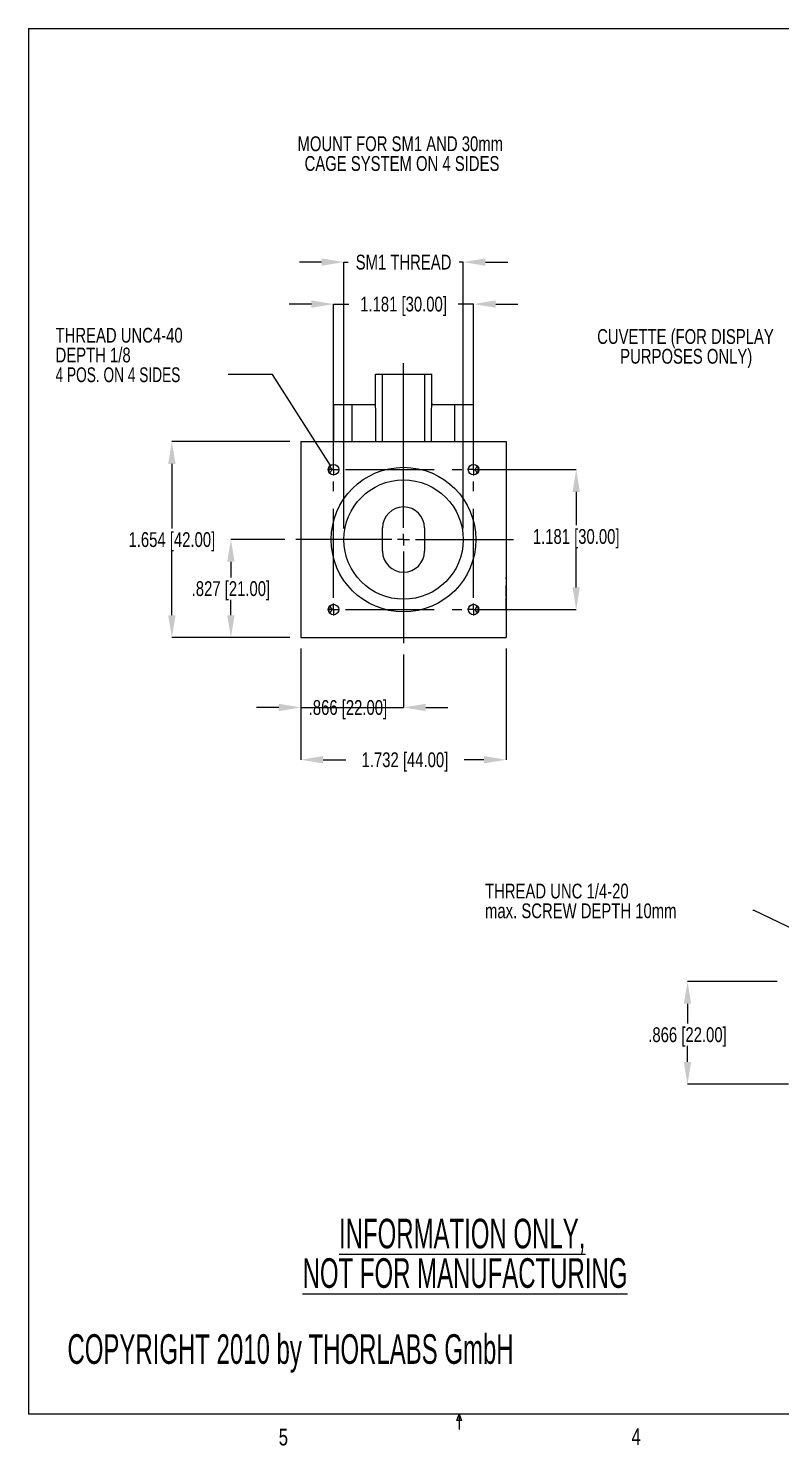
# Model space of a CAD drawing. Header units: inches. Extents: x 0 to 10.3, y -0.2 to 16.8.
# Drawn here: x 0 to 4.23, y 8.82 to 16.8 of the extents above; entities that cross this region are included whole.
import ezdxf

# ---------------------------------------------------------------- set-up
doc = ezdxf.new("R2010")
doc.units = ezdxf.units.IN
doc.header["$MEASUREMENT"] = 0
doc.header["$PDSIZE"] = -1
doc.linetypes.add('CENTERX2', pattern=[0.8, 0.5, -0.1, 0.1, -0.1])
doc.styles.add('SLDTEXTSTYLE0', font='TXT', dxfattribs={"width": 0.605})
doc.styles.add('SLDTEXTSTYLE1', font='TXT', dxfattribs={"width": 0.75})
doc.styles.add('SLDTEXTSTYLE8', font='TXT', dxfattribs={"width": 0.691176})
doc.dimstyles.new('SLDDIMSTYLE0', dxfattribs={"dimtxt": 0.083333, "dimasz": 0.125, "dimexe": 0, "dimexo": 0.0625, "dimgap": 0.020833, "dimtad": 0, "dimtih": 1, "dimtoh": 1, "dimdec": 3, "dimlfac": 1.5, "dimrnd": 1e-09, "dimzin": 12, "dimdsep": 46, "dimtxsty": 'SLDTEXTSTYLE1', "dimsah": 1, "dimcen": 0.09, "dimadec": 0, "dimazin": 3, "dimtfac": 1, "dimtdec": 3, "dimtmove": 0, "dimatfit": 0, "dimfxl": 1, "dimfrac": 2, "dimtolj": 1, "dimtzin": 12, "dimarcsym": 0})
doc.dimstyles.new('SLDDIMSTYLE1', dxfattribs={"dimtxt": 0.083333, "dimasz": 0.125, "dimexe": 0, "dimexo": 0.0625, "dimgap": 0.020833, "dimtad": 0, "dimtih": 1, "dimtoh": 1, "dimdec": 3, "dimlfac": 1.5, "dimrnd": 1e-09, "dimzin": 12, "dimdsep": 46, "dimtxsty": 'SLDTEXTSTYLE1', "dimsah": 1, "dimcen": 0.09, "dimadec": 0, "dimazin": 3, "dimtfac": 1, "dimtdec": 3, "dimtofl": 0, "dimtmove": 0, "dimatfit": 3, "dimfxl": 1, "dimfrac": 2, "dimtolj": 1, "dimtzin": 12, "dimarcsym": 0})
doc.dimstyles.new('SLDDIMSTYLE2', dxfattribs={"dimtxt": 0, "dimasz": 0.125, "dimexe": 0, "dimexo": 0.0625, "dimgap": 0, "dimtad": 0, "dimtih": 1, "dimtoh": 1, "dimdec": 0, "dimrnd": 1e-09, "dimzin": 0, "dimdsep": 46, "dimtxsty": 'Standard', "dimblk1": 'NONE', "dimblk2": 'NONE', "dimsah": 1, "dimcen": 0.09, "dimadec": 0, "dimazin": 0, "dimtfac": 0.125, "dimtdec": 0, "dimtofl": 0, "dimtmove": 0, "dimatfit": 3, "dimldrblk": 'NONE', "dimfxl": 1, "dimfrac": 2, "dimtolj": 1, "dimtzin": 0, "dimarcsym": 0})

# ---------------------------------------------------------------- blocks, each defined once
blk = doc.blocks.new('SW_NOTE_0')
at = {"color": 0, "linetype": 'Continuous', "lineweight": 0, "char_height": 0.166667, "attachment_point": 2, "style": 'SLDTEXTSTYLE0'}
for s, insert in [('\\LINFORMATION ONLY,', (1.263, 0.2148)), ('\\LNOT FOR MANUFACTURING', (1.279, -0.0074))]:
    blk.add_mtext(s, dxfattribs=dict(at, insert=insert))
blk = doc.blocks.new('*D4')
at = {"color": 0, "linetype": 'Continuous', "lineweight": -2}
for p, q in [((1.5338, 13.3091), (1.5338, 12.9779)), ((2.1112, 13.2764), (2.1112, 12.9779)), ((1.4088, 12.9779), (1.2838, 12.9779)), ((1.5338, 12.9779), (2.1112, 12.9779)), ((2.2362, 12.9779), (2.3612, 12.9779))]:
    blk.add_line(p, q, dxfattribs=at)
at = {"color": 0, "linetype": 'Continuous'}
for points in [[(1.4088, 12.9987), (1.4088, 12.957), (1.5338, 12.9779)], [(2.2362, 12.9987), (2.2362, 12.957), (2.1112, 12.9779)]]:
    blk.add_solid(points, dxfattribs=at)
at = {"layer": 'Defpoints', "color": 0, "linetype": 'Continuous'}
for p in [(1.5338, 13.3716), (2.1112, 13.3389), (2.1112, 12.9779)]:
    blk.add_point(p, dxfattribs=at)
at = {"color": 0, "linetype": 'Continuous', "lineweight": 0, "insert": (1.7982, 13.0195), "char_height": 0.083333, "attachment_point": 2, "style": 'SLDTEXTSTYLE1'}
blk.add_mtext('\\A1;.866 [22.00]', dxfattribs=at)
blk = doc.blocks.new('*D5')
at = {"color": 0, "linetype": 'Continuous', "lineweight": -2}
for p, q in [((1.5338, 13.3091), (1.5338, 12.6837)), ((2.6887, 13.3091), (2.6887, 12.6837)), ((1.6588, 12.6837), (1.7857, 12.6837)), ((2.5637, 12.6837), (2.4523, 12.6837))]:
    blk.add_line(p, q, dxfattribs=at)
at = {"color": 0, "linetype": 'Continuous'}
for points in [[(1.6588, 12.7045), (1.6588, 12.6628), (1.5338, 12.6837)], [(2.5637, 12.7045), (2.5637, 12.6628), (2.6887, 12.6837)]]:
    blk.add_solid(points, dxfattribs=at)
at = {"layer": 'Defpoints', "color": 0, "linetype": 'Continuous'}
for p in [(1.5338, 13.3716), (2.6887, 13.3716), (2.6887, 12.6837)]:
    blk.add_point(p, dxfattribs=at)
at = {"color": 0, "linetype": 'Continuous', "lineweight": 0, "insert": (2.119, 12.7253), "char_height": 0.083333, "attachment_point": 2, "style": 'SLDTEXTSTYLE1'}
blk.add_mtext('\\A1;1.732 [44.00]', dxfattribs=at)
blk = doc.blocks.new('*D6')
at = {"color": 0, "linetype": 'Continuous', "lineweight": -2}
for p, q in [((1.4432, 13.9227), (1.1398, 13.9227)), ((1.1398, 13.7977), (1.1398, 13.7093)), ((1.1398, 13.4966), (1.1398, 13.5843)), ((1.4713, 13.3716), (1.1398, 13.3716))]:
    blk.add_line(p, q, dxfattribs=at)
at = {"color": 0, "linetype": 'Continuous'}
for points in [[(1.119, 13.7977), (1.1607, 13.7977), (1.1398, 13.9227)], [(1.119, 13.4966), (1.1607, 13.4966), (1.1398, 13.3716)]]:
    blk.add_solid(points, dxfattribs=at)
at = {"layer": 'Defpoints', "color": 0, "linetype": 'Continuous'}
for p in [(1.5057, 13.9227), (1.1398, 13.3716), (1.5338, 13.3716)]:
    blk.add_point(p, dxfattribs=at)
at = {"color": 0, "linetype": 'Continuous', "lineweight": 0, "insert": (1.1398, 13.6885), "char_height": 0.083333, "attachment_point": 2, "style": 'SLDTEXTSTYLE1'}
blk.add_mtext('\\A1;.827 [21.00]', dxfattribs=at)
blk = doc.blocks.new('*D7')
at = {"color": 0, "linetype": 'Continuous', "lineweight": -2}
for p, q in [((1.4713, 14.4739), (0.8075, 14.4739)), ((0.8075, 14.3489), (0.8075, 13.9852)), ((0.8075, 13.4966), (0.8075, 13.8602)), ((1.4713, 13.3716), (0.8075, 13.3716))]:
    blk.add_line(p, q, dxfattribs=at)
at = {"color": 0, "linetype": 'Continuous'}
for points in [[(0.7867, 14.3489), (0.8283, 14.3489), (0.8075, 14.4739)], [(0.7867, 13.4966), (0.8283, 13.4966), (0.8075, 13.3716)]]:
    blk.add_solid(points, dxfattribs=at)
at = {"layer": 'Defpoints', "color": 0, "linetype": 'Continuous'}
for p in [(0.8075, 14.4739), (1.5338, 14.4739), (1.5338, 13.3716)]:
    blk.add_point(p, dxfattribs=at)
at = {"color": 0, "linetype": 'Continuous', "lineweight": 0, "insert": (0.8075, 13.9644), "char_height": 0.083333, "attachment_point": 2, "style": 'SLDTEXTSTYLE1'}
blk.add_mtext('\\A1;1.654 [42.00]', dxfattribs=at)
blk = doc.blocks.new('*D8')
at = {"color": 0, "linetype": 'Continuous', "lineweight": -2}
for p, q in [((1.6503, 15.4844), (1.5253, 15.4844)), ((1.7753, 13.9852), (1.7753, 15.4844)), ((1.7753, 15.4844), (1.7987, 15.4844)), ((2.4472, 15.4844), (2.4237, 15.4844)), ((2.4472, 13.9852), (2.4472, 15.4844)), ((2.5722, 15.4844), (2.6972, 15.4844))]:
    blk.add_line(p, q, dxfattribs=at)
at = {"color": 0, "linetype": 'Continuous'}
for points in [[(1.6503, 15.5053), (1.6503, 15.4636), (1.7753, 15.4844)], [(2.5722, 15.5053), (2.5722, 15.4636), (2.4472, 15.4844)]]:
    blk.add_solid(points, dxfattribs=at)
at = {"layer": 'Defpoints', "color": 0, "linetype": 'Continuous'}
for p in [(2.4472, 15.4844), (1.7753, 13.9227), (2.4472, 13.9227)]:
    blk.add_point(p, dxfattribs=at)
at = {"color": 0, "linetype": 'Continuous', "lineweight": 0, "insert": (2.1112, 15.5261), "char_height": 0.083333, "attachment_point": 2, "style": 'SLDTEXTSTYLE1'}
blk.add_mtext('\\A1;SM1 THREAD', dxfattribs=at)
blk = doc.blocks.new('*D9')
at = {"color": 0, "linetype": 'Continuous', "lineweight": -2}
for p, q in [((1.5925, 15.2482), (1.4675, 15.2482)), ((1.7175, 14.316), (1.7175, 15.2482)), ((1.7175, 15.2482), (1.8039, 15.2482)), ((2.5049, 15.2482), (2.4185, 15.2482)), ((2.5049, 14.316), (2.5049, 15.2482)), ((2.6299, 15.2482), (2.7549, 15.2482))]:
    blk.add_line(p, q, dxfattribs=at)
at = {"color": 0, "linetype": 'Continuous'}
for points in [[(1.5925, 15.269), (1.5925, 15.2274), (1.7175, 15.2482)], [(2.6299, 15.269), (2.6299, 15.2274), (2.5049, 15.2482)]]:
    blk.add_solid(points, dxfattribs=at)
at = {"layer": 'Defpoints', "color": 0, "linetype": 'Continuous'}
for p in [(2.5049, 15.2482), (1.7175, 14.2535), (2.5049, 14.2535)]:
    blk.add_point(p, dxfattribs=at)
at = {"color": 0, "linetype": 'Continuous', "lineweight": 0, "insert": (2.1112, 15.2899), "char_height": 0.083333, "attachment_point": 2, "style": 'SLDTEXTSTYLE1'}
blk.add_mtext('\\A1;1.181 [30.00]', dxfattribs=at)
blk = doc.blocks.new('*D10')
at = {"color": 0, "linetype": 'Continuous', "lineweight": -2}
for p, q in [((2.5044, 14.3165), (3.0826, 14.3165)), ((3.0826, 14.1915), (3.0826, 14.003)), ((3.0826, 13.654), (3.0826, 13.878)), ((2.5044, 13.529), (3.0826, 13.529))]:
    blk.add_line(p, q, dxfattribs=at)
at = {"color": 0, "linetype": 'Continuous'}
for points in [[(3.0618, 14.1915), (3.1035, 14.1915), (3.0826, 14.3165)], [(3.0618, 13.654), (3.1035, 13.654), (3.0826, 13.529)]]:
    blk.add_solid(points, dxfattribs=at)
at = {"layer": 'Defpoints', "color": 0, "linetype": 'Continuous'}
for p in [(2.4419, 14.3165), (2.4419, 13.529), (3.0826, 13.529)]:
    blk.add_point(p, dxfattribs=at)
at = {"color": 0, "linetype": 'Continuous', "lineweight": 0, "insert": (3.0826, 13.9821), "char_height": 0.083333, "attachment_point": 2, "style": 'SLDTEXTSTYLE1'}
blk.add_mtext('\\A1;1.181 [30.00]', dxfattribs=at)
blk = doc.blocks.new('SW_NOTE_4')
at = {"color": 0, "linetype": 'Continuous', "lineweight": 0, "char_height": 0.083333, "attachment_point": 2, "style": 'SLDTEXTSTYLE1'}
for s, insert in [('MOUNT FOR SM1 AND 30mm', (0.7513, 0.1074)), ('CAGE SYSTEM ON 4 SIDES', (0.761, -0.0037))]:
    blk.add_mtext(s, dxfattribs=dict(at, insert=insert))
blk = doc.blocks.new('SW_NOTE_5')
at = {"color": 0, "linetype": 'Continuous', "lineweight": 0, "attachment_point": 1}
for s, insert, char_height, style in [('THREAD UNC4-40', (-0.9711, 0.262), 0.083333, 'SLDTEXTSTYLE1'), ('DEPTH 1/8', (-0.9711, 0.1508), 0.08333, 'SLDTEXTSTYLE1'), ('4 POS. ON 4 SIDES', (-0.9711, 0.0397), 0.083333, 'SLDTEXTSTYLE8')]:
    blk.add_mtext(s, dxfattribs=dict(at, insert=insert, char_height=char_height, style=style))
blk = doc.blocks.new('_NONE')
blk = doc.blocks.new('SW_CENTERMARKSYMBOL_0')
at = {"color": 0, "linetype": 'Continuous', "lineweight": 0}
for p, q in [((0, 0.0667), (0, 0.9933)), ((-0.0667, 0), (-0.6055, 0)), ((0, 0), (-0.0333, 0)), ((0, 0), (0, 0.0333)), ((0, 0), (0, -0.0333)), ((0, 0), (0.0333, 0)), ((0.0667, 0), (0.6193, 0)), ((0, -0.0667), (0, -0.5838))]:
    blk.add_line(p, q, dxfattribs=at)
blk = doc.blocks.new('SW_CENTERMARKSYMBOL_1')
at = {"color": 0, "linetype": 'Continuous', "lineweight": 0}
for p, q in [((0, 0), (-0.0333, 0)), ((0, 0), (0, 0.0333)), ((0, 0), (0, -0.0333)), ((0, 0), (0.0333, 0)), ((0.7874, 0), (0.7541, 0)), ((0.7874, 0), (0.7874, 0.0333)), ((0.7874, 0), (0.7874, -0.0333)), ((0.7874, 0), (0.8207, 0)), ((0, -0.7874), (-0.0333, -0.7874)), ((0, -0.7874), (0, -0.7541)), ((0, -0.7874), (0, -0.8207)), ((0, -0.7874), (0.0333, -0.7874)), ((0.7874, -0.7874), (0.7541, -0.7874)), ((0.7874, -0.7874), (0.7874, -0.7541)), ((0.7874, -0.7874), (0.7874, -0.8207)), ((0.7874, -0.7874), (0.8207, -0.7874))]:
    blk.add_line(p, q, dxfattribs=at)
at = {"color": 0, "linetype": 'CENTERX2', "lineweight": 0}
for p, q in [((0.0667, 0), (0.7207, 0)), ((0, -0.7207), (0, -0.0667)), ((0.7874, -0.7207), (0.7874, -0.0667)), ((0.0667, -0.7874), (0.7207, -0.7874))]:
    blk.add_line(p, q, dxfattribs=at)
blk = doc.blocks.new('SW_NOTE_6')
at = {"color": 0, "linetype": 'Continuous', "lineweight": 0, "char_height": 0.083333, "attachment_point": 2, "style": 'SLDTEXTSTYLE1'}
for s, insert in [('CUVETTE (FOR DISPLAY', (-0.5864, 0.1514)), ('PURPOSES ONLY)', (-0.5823, 0.0403))]:
    blk.add_mtext(s, dxfattribs=dict(at, insert=insert))
blk = doc.blocks.new('*D25')
at = {"color": 0, "linetype": 'Continuous', "lineweight": -2}
for p, q in [((4.2131, 11.4351), (3.7089, 11.4351)), ((3.7089, 11.3101), (3.7089, 11.1989)), ((3.7089, 10.9827), (3.7089, 11.0739)), ((4.2763, 10.8577), (3.7089, 10.8577))]:
    blk.add_line(p, q, dxfattribs=at)
at = {"color": 0, "linetype": 'Continuous'}
for points in [[(3.688, 11.3101), (3.7297, 11.3101), (3.7089, 11.4351)], [(3.688, 10.9827), (3.7297, 10.9827), (3.7089, 10.8577)]]:
    blk.add_solid(points, dxfattribs=at)
at = {"layer": 'Defpoints', "color": 0, "linetype": 'Continuous'}
for p in [(3.7089, 11.4351), (4.2756, 11.4351), (4.3388, 10.8577)]:
    blk.add_point(p, dxfattribs=at)
at = {"color": 0, "linetype": 'Continuous', "lineweight": 0, "insert": (3.7089, 11.178), "char_height": 0.083333, "attachment_point": 2, "style": 'SLDTEXTSTYLE1'}
blk.add_mtext('\\A1;.866 [22.00]', dxfattribs=at)
blk = doc.blocks.new('SW_NOTE_8')
at = {"color": 0, "linetype": 'Continuous', "lineweight": 0, "char_height": 0.083333, "attachment_point": 1, "style": 'SLDTEXTSTYLE1'}
for s, insert in [('THREAD UNC 1/4-20', (-1.5071, 0.1508)), ('max. SCREW DEPTH 10mm', (-1.5071, 0.0397))]:
    blk.add_mtext(s, dxfattribs=dict(at, insert=insert))

msp = doc.modelspace()

# ---------------------------------------------------------------- linework, layer by layer
at = {"color": 7, "linetype": 'Continuous', "lineweight": 0}
for p, q in [((0, 16.8), (10.3, 16.8)), ((0, 16.8), (0, 9)), ((1.95245, 14.85451), (1.99182, 14.85451)), ((1.95444, 14.47393), (1.95245, 14.85451)), ((1.99182, 14.85451), (2.23066, 14.85451)), ((2.23066, 14.85451), (2.27003, 14.85451)), ((2.26804, 14.47393), (2.27003, 14.85451)), ((1.71754, 14.68329), (1.71754, 14.47393)), ((1.71754, 14.68329), (1.82252, 14.68329)), ((1.82252, 14.68329), (1.95334, 14.68329)), ((1.84742, 14.68355), (1.84742, 14.68329)), ((1.88253, 14.68355), (1.88253, 14.68329)), ((1.91742, 14.68355), (1.91742, 14.68329)), ((1.92684, 14.68355), (1.92684, 14.68329)), ((2.26913, 14.68329), (2.39995, 14.68329)), ((2.27545, 14.68355), (2.26914, 14.68355)), ((2.27545, 14.68355), (2.27545, 14.68329)), ((2.28083, 14.68355), (2.28083, 14.68329)), ((2.28174, 14.68355), (2.28083, 14.68355)), ((2.28218, 14.68355), (2.28218, 14.68329)), ((2.32409, 14.68355), (2.32409, 14.68329)), ((2.37236, 14.68355), (2.37236, 14.68329)), ((2.39995, 14.68329), (2.50494, 14.68329)), ((2.50494, 14.47393), (2.50494, 14.68329)), ((1.53381, 14.47393), (1.53381, 13.37157)), ((1.53381, 14.47393), (2.68867, 14.47393)), ((1.71176, 14.47419), (1.71176, 14.47393)), ((1.71516, 14.47419), (1.71516, 14.47393)), ((1.7152, 14.47419), (1.7152, 14.47393)), ((2.50748, 14.47419), (2.50494, 14.47419)), ((2.50748, 14.47419), (2.50748, 14.47393)), ((2.68867, 14.47393), (2.68867, 13.37157)), ((1.69129, 14.33028), (1.69129, 14.30262)), ((2.53119, 14.30262), (2.53119, 14.33028)), ((1.99313, 13.85713), (1.99313, 13.98837)), ((2.22935, 13.98837), (2.22935, 13.85713)), ((1.53355, 13.84704), (1.53381, 13.84704)), ((1.53355, 13.81084), (1.53381, 13.81084)), ((2.68893, 13.84906), (2.68867, 13.84906)), ((2.68893, 13.82273), (2.68867, 13.82273)), ((1.53355, 13.7794), (1.53381, 13.7794)), ((1.53355, 13.77897), (1.53355, 13.77839)), ((1.53355, 13.77839), (1.53381, 13.77839)), ((1.53355, 13.77435), (1.53355, 13.76319)), ((1.53355, 13.77435), (1.53381, 13.77435)), ((1.53355, 13.76319), (1.53381, 13.76319)), ((1.53355, 13.76319), (1.53355, 13.74041)), ((1.53355, 13.74041), (1.53381, 13.74041)), ((1.53355, 13.74041), (1.53355, 13.71872)), ((2.68893, 13.79656), (2.68867, 13.79656)), ((2.68893, 13.7895), (2.68867, 13.7895)), ((2.68893, 13.76317), (2.68867, 13.76317)), ((2.68893, 13.737), (2.68867, 13.737)), ((1.53355, 13.71872), (1.53355, 13.70773)), ((1.53355, 13.71872), (1.53381, 13.71872)), ((1.53355, 13.70773), (1.53381, 13.70773)), ((1.53355, 13.69965), (1.53355, 13.68855)), ((1.53355, 13.69965), (1.53381, 13.69965)), ((1.53355, 13.68855), (1.53381, 13.68855)), ((1.53355, 13.68855), (1.53355, 13.64918)), ((1.53355, 13.64918), (1.53381, 13.64918)), ((1.53355, 13.64918), (1.53355, 13.63807)), ((2.68893, 13.71076), (2.68867, 13.71076)), ((2.68893, 13.70396), (2.68867, 13.70396)), ((2.68893, 13.68451), (2.68867, 13.68451)), ((2.68893, 13.66432), (2.68867, 13.66432)), ((2.68893, 13.65322), (2.68867, 13.65322)), ((2.68893, 13.70396), (2.68893, 13.71076)), ((2.68893, 13.65322), (2.68893, 13.66432)), ((2.68893, 13.61385), (2.68893, 13.65322)), ((1.53355, 13.63807), (1.53381, 13.63807)), ((1.53355, 13.61788), (1.53381, 13.61788)), ((1.53355, 13.59844), (1.53381, 13.59844)), ((1.53355, 13.59844), (1.53355, 13.59164)), ((1.53355, 13.59164), (1.53381, 13.59164)), ((1.53355, 13.56539), (1.53381, 13.56539)), ((2.68893, 13.61385), (2.68867, 13.61385)), ((2.68893, 13.60274), (2.68867, 13.60274)), ((2.68893, 13.59467), (2.68867, 13.59467)), ((2.68893, 13.58367), (2.68867, 13.58367)), ((2.68893, 13.56198), (2.68867, 13.56198)), ((2.68893, 13.60274), (2.68893, 13.61385)), ((2.68893, 13.58367), (2.68893, 13.59467)), ((2.68893, 13.56198), (2.68893, 13.58367)), ((2.68893, 13.53921), (2.68893, 13.56198)), ((1.53355, 13.53922), (1.53381, 13.53922)), ((1.53355, 13.5129), (1.53381, 13.5129)), ((1.53355, 13.50583), (1.53381, 13.50583)), ((1.69129, 13.54288), (1.69129, 13.51522)), ((2.53119, 13.51522), (2.53119, 13.54288)), ((2.68893, 13.53921), (2.68867, 13.53921)), ((2.68893, 13.52804), (2.68867, 13.52804)), ((2.68893, 13.524), (2.68867, 13.524)), ((2.68893, 13.52299), (2.68867, 13.52299)), ((2.68893, 13.49156), (2.68867, 13.49156)), ((2.68893, 13.52804), (2.68893, 13.53921)), ((2.68893, 13.52343), (2.68893, 13.524)), ((1.53355, 13.47966), (1.53381, 13.47966)), ((1.53355, 13.45334), (1.53381, 13.45334)), ((2.68893, 13.45536), (2.68867, 13.45536)), ((1.53381, 13.37157), (2.68867, 13.37157)), ((10.3, 9), (0, 9)), ((2.4115, 8.96543), (2.42475, 9)), ((2.4373, 8.96543), (2.4115, 8.96543)), ((2.42475, 9), (2.42475, 8.9152)), ((2.42475, 9), (2.4373, 8.96543))]:
    msp.add_line(p, q, dxfattribs=at)
at = {"color": 8, "linetype": 'Continuous', "lineweight": 0}
for p, q in [((1.99182, 14.47393), (1.99182, 14.85451)), ((2.23066, 14.47393), (2.23066, 14.85451)), ((1.82252, 14.47393), (1.82252, 14.68329)), ((2.39995, 14.47393), (2.39995, 14.68329))]:
    msp.add_line(p, q, dxfattribs=at)
at = {"color": 7, "linetype": 'Continuous', "lineweight": 0}
for centre, radius in [((1.71754, 14.31645), 0.02967), ((2.11124, 13.92275), 0.40682), ((2.50494, 14.31645), 0.02967), ((2.11124, 13.92275), 0.33596), ((1.71754, 13.52905), 0.02967), ((2.50494, 13.52905), 0.02967)]:
    msp.add_circle(centre, radius, dxfattribs=at)
for centre, start, end in [((2.11124, 13.98837), 0, 180), ((2.11124, 13.85713), 180, 0)]:
    msp.add_arc(centre, 0.11811, start, end, dxfattribs=at)
for points in [[(1.69506, 14.33581), (1.69737, 14.33271), (1.69968, 14.32959), (1.70315, 14.32485), (1.7043, 14.32326), (1.70604, 14.32082), (1.70661, 14.31999), (1.70748, 14.31873), (1.70777, 14.3183), (1.7082, 14.31765), (1.70834, 14.31743), (1.70861, 14.31697), (1.70878, 14.31674), (1.70878, 14.31617), (1.70861, 14.31593), (1.70834, 14.31548), (1.7082, 14.31526), (1.70777, 14.3146), (1.70748, 14.31417), (1.70662, 14.31291), (1.70604, 14.31208), (1.7043, 14.30964), (1.70315, 14.30805), (1.69968, 14.30331), (1.69737, 14.30019), (1.69506, 14.29709)], [(2.52741, 14.29709), (2.5251, 14.30019), (2.52279, 14.30331), (2.51933, 14.30805), (2.51817, 14.30964), (2.51644, 14.31208), (2.51586, 14.31291), (2.515, 14.31417), (2.51471, 14.3146), (2.51428, 14.31525), (2.51414, 14.31547), (2.51387, 14.31593), (2.5137, 14.31616), (2.51369, 14.31673), (2.51386, 14.31697), (2.51414, 14.31742), (2.51428, 14.31764), (2.51471, 14.3183), (2.51499, 14.31873), (2.51586, 14.31999), (2.51644, 14.32082), (2.51817, 14.32326), (2.51933, 14.32485), (2.52279, 14.32959), (2.5251, 14.33271), (2.52741, 14.33581)], [(1.69506, 13.54841), (1.69737, 13.5453), (1.69968, 13.54219), (1.70315, 13.53745), (1.7043, 13.53586), (1.70604, 13.53342), (1.70661, 13.53259), (1.70748, 13.53133), (1.70777, 13.5309), (1.7082, 13.53025), (1.70834, 13.53003), (1.70861, 13.52957), (1.70878, 13.52934), (1.70878, 13.52877), (1.70861, 13.52853), (1.70834, 13.52807), (1.7082, 13.52785), (1.70777, 13.5272), (1.70748, 13.52677), (1.70662, 13.52551), (1.70604, 13.52468), (1.7043, 13.52224), (1.70315, 13.52065), (1.69968, 13.51591), (1.69737, 13.51279), (1.69506, 13.50969)], [(2.52741, 13.50969), (2.5251, 13.51279), (2.52279, 13.51591), (2.51933, 13.52065), (2.51817, 13.52224), (2.51644, 13.52468), (2.51586, 13.52551), (2.515, 13.52677), (2.51471, 13.5272), (2.51428, 13.52785), (2.51414, 13.52807), (2.51387, 13.52853), (2.5137, 13.52876), (2.51369, 13.52933), (2.51386, 13.52957), (2.51414, 13.53002), (2.51428, 13.53024), (2.51471, 13.5309), (2.51499, 13.53132), (2.51586, 13.53259), (2.51644, 13.53342), (2.51817, 13.53586), (2.51933, 13.53745), (2.52279, 13.54219), (2.5251, 13.5453), (2.52741, 13.54841)]]:
    msp.add_open_spline(points, degree=3, knots=[0, 0, 0, 0, 0.25, 0.25, 0.375, 0.375, 0.4375, 0.4375, 0.46875, 0.46875, 0.484375, 0.484375, 0.5, 0.5, 0.515625, 0.515625, 0.53125, 0.53125, 0.5625, 0.5625, 0.625, 0.625, 0.75, 0.75, 1, 1, 1, 1], dxfattribs=at)

# ---------------------------------------------------------------- block references
for name, p in [('SW_NOTE_4', (1.34141, 16.08483)), ('SW_NOTE_5', (1.12421, 14.85249)), ('SW_NOTE_6', (4.28396, 14.95581)), ('SW_CENTERMARKSYMBOL_0', (2.11124, 13.92275)), ('SW_CENTERMARKSYMBOL_1', (1.71754, 14.31645)), ('SW_NOTE_8', (4.07676, 11.83548)), ('SW_NOTE_0', (1.1781, 9.8857))]:
    msp.add_blockref(name, p, dxfattribs=at)

# ---------------------------------------------------------------- texts
at = {"color": 7, "linetype": 'Continuous', "lineweight": 0, "attachment_point": 1}
for s, insert, char_height, style in [('COPYRIGHT 2010 by THORLABS GmbH', (0.22007, 9.45055), 0.1666667, 'SLDTEXTSTYLE0'), ('5', (1.40886, 8.91851), 0.09375, 'SLDTEXTSTYLE1'), ('4', (3.39387, 8.92165), 0.09375, 'SLDTEXTSTYLE1')]:
    msp.add_mtext(s, dxfattribs=dict(at, insert=insert, char_height=char_height, style=style))

# ---------------------------------------------------------------- dimensions: what is measured, and where the dimension line sits
at = {"color": 7, "linetype": 'Continuous', "lineweight": 0}
dim = msp.add_linear_dim(base=(2.4472, 15.48443), p1=(1.77528, 13.92275), p2=(2.4472, 13.92275), text='SM1 THREAD', dimstyle='SLDDIMSTYLE0', dxfattribs=at)
dim.commit()
dim.dimension.update_dxf_attribs({"geometry": '*D8', "text_midpoint": (2.11124, 15.48443), "dimtype": 160})
for base, p1, p2, dimstyle, picture, middle in [((2.50494, 15.24821), (1.71754, 14.25345), (2.50494, 14.25345), 'SLDDIMSTYLE0', '*D9', (2.11124, 15.24821)), ((2.11124, 12.97787), (1.53381, 13.37157), (2.11124, 13.33894), 'SLDDIMSTYLE0', '*D4', (1.7982, 12.97787)), ((2.68867, 12.68366), (1.53381, 13.37157), (2.68867, 13.37157), 'SLDDIMSTYLE1', '*D5', (2.11901, 12.68366))]:
    dim = msp.add_linear_dim(base=base, p1=p1, p2=p2, dimstyle=dimstyle, dxfattribs=at)
    dim.commit()
    dim.dimension.update_dxf_attribs({"geometry": picture, "text_midpoint": middle, "dimtype": 160})
for base, p1, p2, dimstyle, picture, middle in [((0.8075, 14.47393), (1.53381, 13.37157), (1.53381, 14.47393), 'SLDDIMSTYLE1', '*D7', (0.8075, 13.92275)), ((3.08263, 13.52905), (2.44194, 14.31645), (2.44194, 13.52905), 'SLDDIMSTYLE1', '*D10', (3.08263, 13.94047)), ((1.13985, 13.37157), (1.50572, 13.92275), (1.53381, 13.37157), 'SLDDIMSTYLE0', '*D6', (1.13985, 13.6468)), ((3.70887, 11.43514), (4.33879, 10.85772), (4.27559, 11.43514), 'SLDDIMSTYLE0', '*D25', (3.70887, 11.13637))]:
    dim = msp.add_linear_dim(base=base, p1=p1, p2=p2, angle=90, dimstyle=dimstyle, dxfattribs=at)
    dim.commit()
    dim.dimension.update_dxf_attribs({"geometry": picture, "text_midpoint": middle, "dimtype": 160})

# ---------------------------------------------------------------- leaders
at = {"color": 7, "linetype": 'Continuous', "lineweight": 0, "has_arrowhead": 0}
for points in [[(1.70036, 14.34064), (1.37421, 14.85249), (1.12421, 14.85249)], [(4.84624, 11.4679), (4.08389, 11.83548), (4.07676, 11.83548)]]:
    msp.add_leader(points, dimstyle='SLDDIMSTYLE2', dxfattribs=at)

doc.saveas('drawing.dxf')
